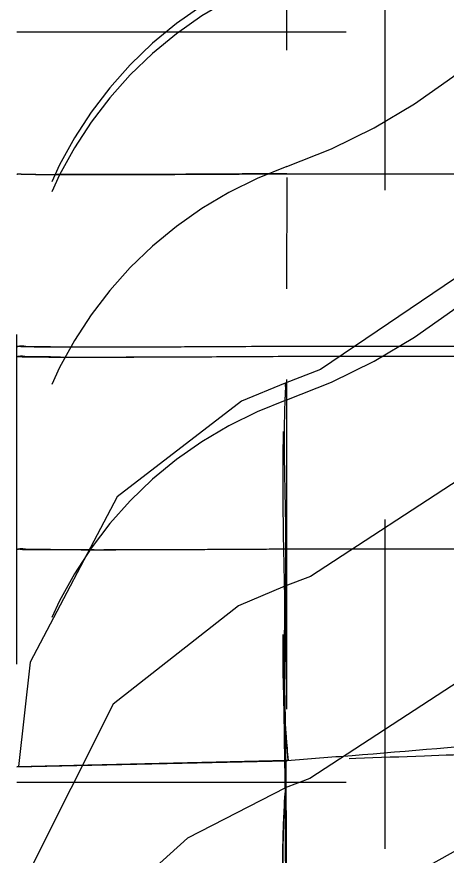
# Model space of a CAD drawing. Header units: millimetres. Extents: x 309 to 11345, y -1340 to 1318.
# Drawn here: x 1460.667 to 1462.801, y -332.244 to -328.082 of the extents above; entities that cross this region are included whole.
import ezdxf

# ---------------------------------------------------------------- set-up
doc = ezdxf.new("R2010")
doc.units = ezdxf.units.MM
doc.header["$LTSCALE"] = 16.335
doc.linetypes.add('HIDDEN', pattern=[0.2, 0.1, -0.1])
doc.layers.add('DEFAULT_2', color=8, linetype='HIDDEN')

msp = doc.modelspace()

# ---------------------------------------------------------------- linework, layer by layer
at = {"layer": 'DEFAULT_2', "color": 8, "linetype": 'HIDDEN'}
for p, q in [((1462.4934, -600.1019), (1462.4934, -312.8142)), ((1462.0064, -586.3404), (1462.0064, -324.9033)), ((1460.667, -586.1172), (1460.667, -326.7988)), ((1462.006, -328.114), (1462.0066, -327.8733)), ((1460.667, -328.1562), (1464.0142, -328.1562)), ((1462.0063, -329.4315), (1462.0066, -328.8788)), ((1462.0064, -328.8601), (1464.0154, -328.8601)), ((1463.141, -329.1755), (1462.1727, -329.8305)), ((1462.0064, -329.7148), (1464.0154, -329.7147)), ((1462.0064, -329.765), (1463.6888, -329.765)), ((1462.1727, -329.8305), (1461.9982, -329.8979)), ((1461.9979, -329.8978), (1461.7812, -329.9885)), ((1461.7812, -329.9885), (1461.164, -330.4613)), ((1463.115, -330.2081), (1462.1223, -330.8579)), ((1461.164, -330.4613), (1460.7338, -331.2813)), ((1462.0064, -330.7203), (1464.0154, -330.7202)), ((1462.1223, -330.8579), (1461.9964, -330.9052)), ((1461.9961, -330.9051), (1461.7659, -331.0025)), ((1461.7659, -331.0025), (1461.1449, -331.4894)), ((1463.1133, -331.2095), (1462.1189, -331.859)), ((1460.7338, -331.2813), (1460.6747, -331.8)), ((1461.1449, -331.4894), (1460.7248, -332.326)), ((1462.0076, -331.7688), (1460.667, -331.8002)), ((1460.667, -331.8002), (1462.0076, -331.7706)), ((1460.667, -331.8766), (1464.0154, -331.8766)), ((1462.1189, -331.859), (1461.9982, -331.9042))]:
    msp.add_line(p, q, dxfattribs=at)
for points in [[(1464.0152, -329.9028), (1463.7369, -331.1324), (1462.9822, -332.1393), (1461.8841, -332.7503), (1461.6544, -332.811)], [(1461.9984, -331.9042), (1461.5127, -332.1552), (1461.1701, -332.4626)]]:
    msp.add_lwpolyline(points, dxfattribs=at)
for centre, radius, start, end in [((1460.9989, -325.9815), 3.0165, 289.5117, 0), ((1462.678, -328.1562), 2.011, 109.5117, 180), ((1462.678, -328.8601), 2.011, 109.5117, 180.0009), ((1460.9989, -327.1378), 3.0165, 289.5117, 0), ((1462.678, -329.7148), 2.011, 109.5117, 180.0009), ((1462.678, -329.765), 2.011, 109.5117, 180.0009), ((1462.678, -330.7203), 2.011, 109.5117, 180.0009), ((1460.9959, -295.4308), 34.2877, 269.72914, 269.92357), ((1461.0242, -238.9652), 90.7533, 269.953252, 270.178138), ((1460.6662, -131.9825), 197.7367, 270.185474, 270.388315), ((1460.9807, -301.3253), 28.4436, 269.70397, 269.87784), ((1461.0409, -245.6145), 84.1544, 269.917755, 270.180728), ((1460.6809, -137.1053), 192.6642, 270.185997, 270.394178), ((1462.678, -331.8766), 2.011, 109.5117, 180), ((1461.0261, -285.4579), 45.2661, 269.75663, 270.03024), ((1460.9933, -227.1801), 103.544, 270.031372, 270.173249), ((1460.6663, -133.1014), 197.6232, 270.185578, 270.388536)]:
    msp.add_arc(centre, radius, start, end, dxfattribs=at)
for points, knots in [([(1460.667, -328.8601), (1460.667, -328.8621), (1460.6798, -328.8594), (1460.6931, -328.8632), (1460.7251, -328.862), (1460.7857, -328.8639), (1460.8918, -328.8636), (1461.0484, -328.8641), (1461.2443, -328.8637), (1461.5678, -328.8627), (1461.8258, -328.8612), (1462.0064, -328.86)], [0, 0, 0, 0, 0.004536, 0.017903, 0.039983, 0.070628, 0.15701, 0.275205, 0.422376, 0.595468, 1, 1, 1, 1]), ([(1460.667, -328.8601), (1460.667, -328.8621), (1460.6798, -328.8594), (1460.6931, -328.8633), (1460.7251, -328.8621), (1460.7857, -328.8639), (1460.8918, -328.8637), (1461.0484, -328.8642), (1461.2443, -328.8638), (1461.5678, -328.8627), (1461.8258, -328.8612), (1462.0064, -328.86)], [0, 0, 0, 0, 0.004538, 0.017906, 0.039985, 0.070631, 0.157013, 0.275207, 0.422377, 0.595469, 1, 1, 1, 1]), ([(1462.0064, -328.8599), (1461.8882, -328.8607), (1461.5079, -328.8629), (1461.1276, -328.8646), (1460.8655, -328.8636)], [0, 0, 0, 0, 0.310789, 1, 1, 1, 1]), ([(1462.0064, -328.86), (1461.8882, -328.8608), (1461.5079, -328.863), (1461.1276, -328.8647), (1460.8655, -328.8637)], [0, 0, 0, 0, 0.310796, 1, 1, 1, 1]), ([(1460.8338, -329.7182), (1460.8097, -329.718), (1460.7698, -329.7166), (1460.7131, -329.7196), (1460.6897, -329.7124), (1460.667, -329.7184), (1460.667, -329.7148)], [0, 0, 0, 0, 0.432999, 0.745849, 0.935724, 1, 1, 1, 1]), ([(1460.667, -329.7148), (1460.667, -329.7168), (1460.6798, -329.714), (1460.6931, -329.7179), (1460.7251, -329.7167), (1460.7857, -329.7185), (1460.8918, -329.7183), (1461.0484, -329.7188), (1461.2443, -329.7184), (1461.5678, -329.7173), (1461.8258, -329.7159), (1462.0064, -329.7147)], [0, 0, 0, 0, 0.004536, 0.017903, 0.039983, 0.070628, 0.15701, 0.275205, 0.422376, 0.595468, 1, 1, 1, 1]), ([(1460.8338, -329.7685), (1460.8097, -329.7684), (1460.7698, -329.7669), (1460.7131, -329.7699), (1460.6896, -329.7628), (1460.667, -329.7686), (1460.667, -329.7651)], [0, 0, 0, 0, 0.432987, 0.74583, 0.935705, 1, 1, 1, 1]), ([(1460.667, -329.7651), (1460.667, -329.7671), (1460.6798, -329.7644), (1460.6931, -329.7682), (1460.7251, -329.767), (1460.7857, -329.7689), (1460.8918, -329.7687), (1461.0484, -329.7692), (1461.2443, -329.7688), (1461.5678, -329.7677), (1461.8258, -329.7662), (1462.0064, -329.765)], [0, 0, 0, 0, 0.004538, 0.017907, 0.039986, 0.070632, 0.157014, 0.275208, 0.422378, 0.59547, 1, 1, 1, 1]), ([(1462.0119, -331.7704), (1462.0023, -331.6488), (1461.9868, -331.4098), (1462.0003, -331.0632), (1461.9901, -330.7448), (1461.987, -330.466), (1461.9867, -330.2626), (1461.9899, -330.1271), (1461.9926, -330.0476), (1461.9962, -329.9864), (1461.9943, -329.9388), (1462, -329.9161), (1461.9952, -329.899), (1461.9982, -329.8979)], [0, 0, 0, 0, 0.19536, 0.383044, 0.554884, 0.705481, 0.829654, 0.8804, 0.922838, 0.956284, 0.980363, 0.994967, 1, 1, 1, 1]), ([(1461.9982, -329.8979), (1461.9996, -329.8974), (1461.9971, -329.9086), (1461.9996, -329.918), (1461.9971, -329.9446), (1461.9969, -329.9627), (1461.9964, -329.9738)], [0, 0, 0, 0, 0.060526, 0.247471, 0.561598, 1, 1, 1, 1]), ([(1461.9964, -329.9738), (1461.9952, -330.004), (1461.9884, -330.1856), (1461.9952, -330.3672), (1461.9976, -330.5186)], [0, 0, 0, 0, 0.166655, 1, 1, 1, 1]), ([(1461.9976, -330.5186), (1462.0002, -330.6755), (1461.9992, -330.9212), (1461.9988, -331.2593), (1461.9921, -331.4406), (1461.9951, -331.5331)], [0, 0, 0, 0, 0.464251, 0.726204, 1, 1, 1, 1]), ([(1460.8338, -330.7237), (1460.8097, -330.7235), (1460.7698, -330.7221), (1460.7131, -330.7251), (1460.6897, -330.7179), (1460.667, -330.7239), (1460.667, -330.7203)], [0, 0, 0, 0, 0.432999, 0.745849, 0.935724, 1, 1, 1, 1]), ([(1460.667, -330.7203), (1460.667, -330.7223), (1460.6798, -330.7195), (1460.6931, -330.7234), (1460.7251, -330.7222), (1460.7857, -330.7241), (1460.8918, -330.7238), (1461.0484, -330.7243), (1461.2443, -330.7239), (1461.5678, -330.7228), (1461.8258, -330.7214), (1462.0064, -330.7202)], [0, 0, 0, 0, 0.004536, 0.017903, 0.039983, 0.070628, 0.15701, 0.275205, 0.422376, 0.595468, 1, 1, 1, 1]), ([(1462.0122, -332.7784), (1462.0112, -332.717), (1462.0173, -332.5949), (1461.9968, -332.3562), (1462.0022, -332.0707), (1461.9947, -331.7519), (1461.9923, -331.473), (1461.9853, -331.2699), (1461.9881, -331.1346), (1461.9908, -331.055), (1461.9956, -330.9935), (1461.9935, -330.9458), (1462, -330.9231), (1461.9934, -330.9064), (1461.9962, -330.9053)], [0, 0, 0, 0, 0.098337, 0.195407, 0.382939, 0.555157, 0.705885, 0.829577, 0.880294, 0.922832, 0.956487, 0.980641, 0.995136, 1, 1, 1, 1]), ([(1461.9962, -330.9053), (1461.9985, -330.9046), (1461.9934, -330.9218), (1461.9987, -330.9363), (1461.9955, -330.9769), (1461.9958, -331.0045), (1461.9953, -331.0214)], [0, 0, 0, 0, 0.062259, 0.250103, 0.563119, 1, 1, 1, 1]), ([(1461.9953, -331.0214), (1461.9891, -331.2367), (1462.0058, -331.7899), (1461.9997, -332.3429), (1462.0088, -332.6804)], [0, 0, 0, 0, 0.389562, 1, 1, 1, 1]), ([(1463.945, -331.6655), (1463.8608, -331.6832), (1463.6318, -331.7036), (1463.2127, -331.7283), (1462.652, -331.7493), (1462.2343, -331.7636), (1462.0076, -331.7706)], [0, 0, 0, 0, 0.133062, 0.354018, 0.64947, 1, 1, 1, 1]), ([(1462.0076, -331.7688), (1462.1147, -331.7608), (1462.5025, -331.7308), (1462.8903, -331.6989), (1463.1702, -331.6675)], [0, 0, 0, 0, 0.276109, 1, 1, 1, 1]), ([(1461.9989, -331.9042), (1461.996, -331.9056), (1462.0003, -331.9222), (1461.9931, -331.946), (1461.9931, -331.9939), (1461.9886, -332.056), (1461.9861, -332.1359), (1461.9829, -332.2719), (1461.9831, -332.4759), (1461.988, -332.7553), (1461.9979, -333.074), (1462.0079, -333.4207), (1462.0047, -333.6602), (1462.0096, -333.7824)], [0, 0, 0, 0, 0.005104, 0.019965, 0.044459, 0.07821, 0.120721, 0.1715, 0.295712, 0.446202, 0.617829, 0.804793, 1, 1, 1, 1]), ([(1461.9892, -332.1351), (1461.9899, -332.1107), (1461.992, -332.0404), (1461.9961, -331.9701), (1461.9984, -331.9242)], [0, 0, 0, 0, 0.34642, 1, 1, 1, 1]), ([(1461.9897, -332.68), (1461.9888, -332.6264), (1461.9861, -332.4448), (1461.9859, -332.2631), (1461.9892, -332.1351)], [0, 0, 0, 0, 0.294915, 1, 1, 1, 1])]:
    msp.add_open_spline(points, degree=3, knots=knots, dxfattribs=at)
msp.add_open_spline([(1461.9951, -331.5331), (1461.9978, -331.6117), (1462.0053, -331.6901), (1462.0118, -331.7686)], degree=3, dxfattribs=at)

doc.saveas('drawing.dxf')
